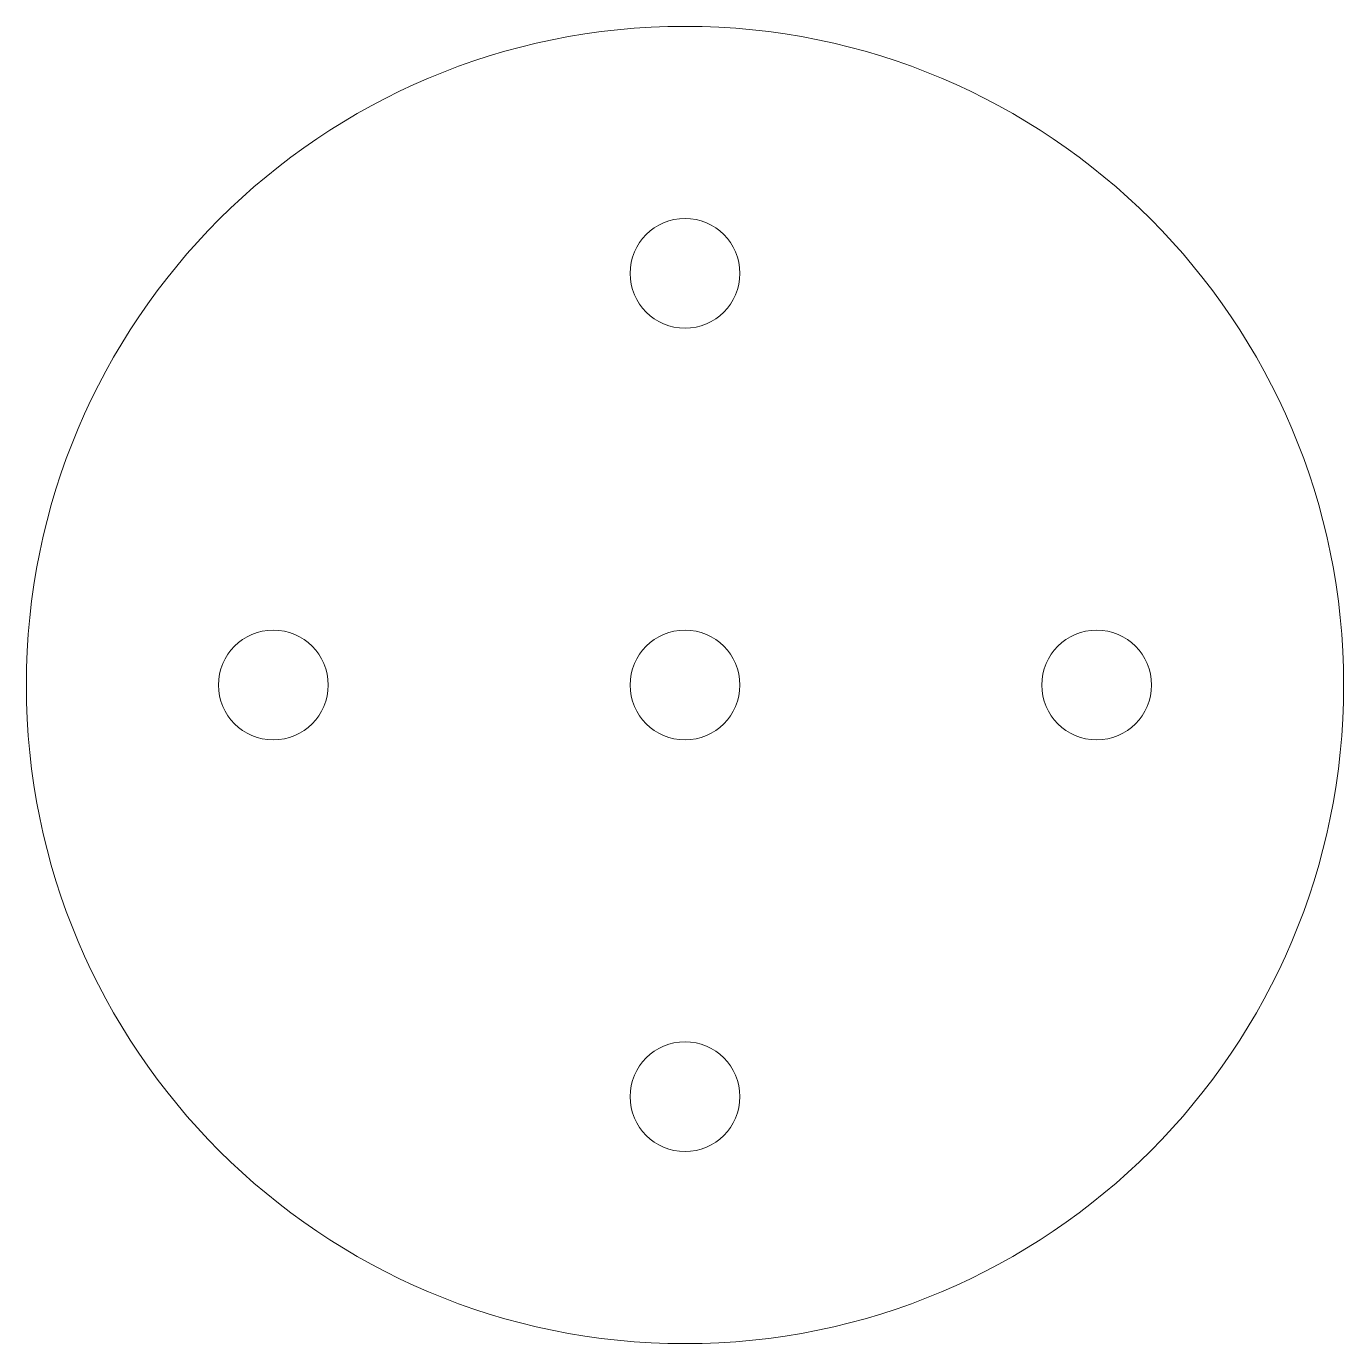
# Model space of a CAD drawing. Header units: millimetres. Extents: x -120 to 120, y -120 to 120.
import ezdxf

# ---------------------------------------------------------------- set-up
doc = ezdxf.new("R2010")
doc.units = ezdxf.units.MM

msp = doc.modelspace()

# ---------------------------------------------------------------- linework, layer by layer
at = {"color": 7, "linetype": 'Continuous', "lineweight": 15}
for centre, radius in [((0, 0), 120), ((0, 75), 10), ((-75, 0), 10), ((0, 0), 10), ((75, 0), 10), ((0, -75), 10)]:
    msp.add_circle(centre, radius, dxfattribs=at)

doc.saveas('drawing.dxf')
